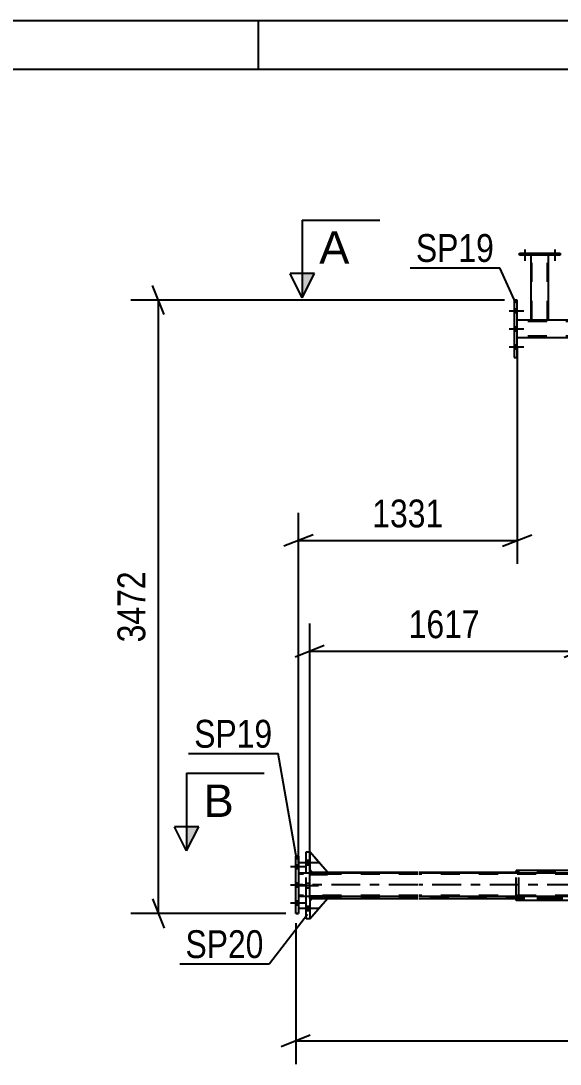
# Model space of a CAD drawing. Header units: millimetres. Extents: x -787 to 402, y -866 to -25.
# Drawn here: x -42.2 to 13.3, y -132.5 to -25.1 of the extents above; entities that cross this region are included whole.
import ezdxf

# ---------------------------------------------------------------- set-up
doc = ezdxf.new("R2010")
doc.units = ezdxf.units.MM
doc.linetypes.add('DXK_LINE_DOT2', pattern=[3.9198, 1.9599, -1.9599])
doc.linetypes.add('DXK_LINE_DOT3', pattern=[5.9187, 2.979, -0.9799, 0.9799, -0.9799])
doc.styles.add('Arial', font='arial.ttf', dxfattribs={"height": 0.2})
doc.styles.add('Arial Narrow', font='ARIALN.TTF', dxfattribs={"height": 0.2})

# ---------------------------------------------------------------- blocks, each defined once
blk = doc.blocks.new('Unknown-569028579-1134')
at = {"color": 5, "linetype": 'Continuous'}
for p, q in [((402.24, -25.13), (-786.76, -25.13)), ((-17.76, -30.13), (-17.76, -25.13)), ((397.24, -30.13), (-781.76, -30.13))]:
    blk.add_line(p, q, dxfattribs=at)
blk = doc.blocks.new('Part-569028579-1555 - 1369')
at = {"color": 7, "linetype": 'DXK_LINE_DOT2'}
for p, q in [((-12.48, -117.55), (-10.66, -115.45)), ((-12.21, -115.45), (-12.48, -115.73)), ((-12.48, -115.73), (-12.48, -117.55)), ((-10.66, -115.45), (-12.21, -115.45))]:
    blk.add_line(p, q, dxfattribs=at)
blk = doc.blocks.new('Part-569028579-1631 - 1369')
at = {"color": 2, "linetype": 'Continuous'}
for p, q in [((-12.48, -112.73), (-12.21, -112.73)), ((-10.66, -112.73), (-1.35, -112.73)), ((-1.25, -112.73), (8.8, -112.73)), ((-12.48, -115.45), (-12.21, -115.45)), ((-10.66, -115.45), (-1.35, -115.45)), ((-1.25, -115.45), (8.8, -115.45))]:
    blk.add_line(p, q, dxfattribs=at)
at = {"color": 7, "linetype": 'DXK_LINE_DOT2'}
for p, q in [((-12.48, -115.45), (-12.48, -112.73)), ((-12.21, -112.73), (-10.66, -112.73)), ((251.98, -112.73), (8.8, -112.73)), ((-1.35, -112.84), (-12.48, -112.84)), ((280.15, -112.84), (-1.25, -112.84)), ((-1.35, -115.35), (-12.48, -115.35)), ((-12.21, -115.45), (-10.66, -115.45)), ((280.15, -115.35), (-1.25, -115.35)), ((280.15, -115.46), (8.8, -115.45)), ((251.98, -115.46), (8.8, -115.45))]:
    blk.add_line(p, q, dxfattribs=at)
blk = doc.blocks.new('Part-569028579-1752 - 1369')
at = {"color": 2, "linetype": 'Continuous'}
for p, q in [((-12.48, -117.55), (-10.66, -115.45)), ((-12.21, -115.45), (-12.48, -115.73)), ((-10.66, -115.45), (-12.21, -115.45))]:
    blk.add_line(p, q, dxfattribs=at)
at = {"color": 7, "linetype": 'DXK_LINE_DOT2'}
blk.add_line((-12.48, -115.73), (-12.48, -117.55), dxfattribs=at)
blk = doc.blocks.new('Part-569028579-1534 - 1369')
at = {"color": 2, "linetype": 'Continuous'}
for p, q in [((8.88, -53.86), (8.58, -53.86)), ((8.58, -53.86), (8.58, -59.77)), ((8.88, -59.77), (8.88, -53.86)), ((8.58, -59.77), (8.88, -59.77))]:
    blk.add_line(p, q, dxfattribs=at)
blk = doc.blocks.new('Part-569028579-1615 - 1369')
at = {"color": 2, "linetype": 'Continuous'}
for p, q in [((10.3, -55.91), (8.88, -55.91)), ((17.9, -55.91), (12.11, -55.91)), ((33.54, -57.73), (8.88, -57.73))]:
    blk.add_line(p, q, dxfattribs=at)
at = {"color": 7, "linetype": 'DXK_LINE_DOT2'}
for p, q in [((8.88, -57.73), (8.88, -55.91)), ((302.02, -56.05), (8.88, -56.05)), ((12.11, -55.91), (10.3, -55.91)), ((302.02, -57.58), (8.88, -57.58))]:
    blk.add_line(p, q, dxfattribs=at)
blk = doc.blocks.new('Part-569028579-1630 - 1369')
at = {"color": 2, "linetype": 'Continuous'}
for p, q in [((-1.35, -112.83), (-13.63, -112.83)), ((281.3, -112.83), (-1.25, -112.83)), ((-1.35, -115.23), (-13.63, -115.23)), ((281.3, -115.23), (-1.25, -115.23))]:
    blk.add_line(p, q, dxfattribs=at)
at = {"color": 7, "linetype": 'DXK_LINE_DOT2'}
for p, q in [((-13.63, -112.83), (-13.63, -115.23)), ((-1.35, -112.94), (-13.63, -112.94)), ((281.3, -112.94), (-1.25, -112.94)), ((-1.35, -115.12), (-13.63, -115.12)), ((281.3, -115.12), (-1.25, -115.12))]:
    blk.add_line(p, q, dxfattribs=at)
at = {"color": 7, "linetype": 'DXK_LINE_DOT3'}
for p, q in [((-1.35, -114.03), (-13.63, -114.03)), ((281.3, -114.03), (-1.25, -114.03))]:
    blk.add_line(p, q, dxfattribs=at)
blk = doc.blocks.new('Part-569028579-1646 - 1369')
at = {"color": 7, "linetype": 'DXK_LINE_DOT2'}
for p, q in [((-10.66, -112.73), (-12.48, -110.64)), ((-12.48, -110.64), (-12.48, -112.45)), ((-12.48, -112.45), (-12.21, -112.73)), ((-12.21, -112.73), (-10.66, -112.73))]:
    blk.add_line(p, q, dxfattribs=at)
blk = doc.blocks.new('Bolt-569028579-1719 - 1369')
at = {"linetype": 'Continuous'}
for points in [[(9.79, -49.04), (9.53, -49.04), (9.53, -49.25), (9.79, -49.25)], [(9.79, -49.04), (9.53, -49.04), (9.53, -49.25), (9.79, -49.25)], [(12.88, -49.04), (12.62, -49.04), (12.62, -49.25), (12.88, -49.25)], [(12.88, -49.04), (12.62, -49.04), (12.62, -49.25), (12.88, -49.25)]]:
    blk.add_hatch(color=1, dxfattribs=at).paths.add_polyline_path(points)
at = {"color": 1, "linetype": 'Continuous'}
for p, q in [((9.53, -49.04), (9.53, -49.25)), ((9.53, -49.04), (9.53, -49.25)), ((9.66, -48.67), (9.66, -49.82)), ((9.66, -48.67), (9.66, -49.82)), ((9.79, -49.04), (9.79, -49.25)), ((9.79, -49.04), (9.79, -49.25)), ((12.62, -49.04), (12.62, -49.25)), ((12.62, -49.04), (12.62, -49.25)), ((12.75, -48.67), (12.75, -49.82)), ((12.75, -48.67), (12.75, -49.82)), ((12.88, -49.04), (12.88, -49.25)), ((12.88, -49.04), (12.88, -49.25))]:
    blk.add_line(p, q, dxfattribs=at)
blk = doc.blocks.new('Bolt-569028579-1720 - 1369')
at = {"linetype": 'Continuous'}
for points in [[(8.58, -54.75), (8.58, -55.15), (8.88, -55.15), (8.88, -54.75)], [(8.58, -54.75), (8.58, -55.15), (8.88, -55.15), (8.88, -54.75)], [(8.58, -54.75), (8.58, -55.15), (8.88, -55.15), (8.88, -54.75)], [(8.58, -56.62), (8.58, -57.02), (8.88, -57.02), (8.88, -56.62)], [(8.58, -56.62), (8.58, -57.02), (8.88, -57.02), (8.88, -56.62)], [(8.58, -58.48), (8.58, -58.88), (8.88, -58.88), (8.88, -58.48)], [(8.58, -58.48), (8.58, -58.88), (8.88, -58.88), (8.88, -58.48)], [(8.58, -58.48), (8.58, -58.88), (8.88, -58.88), (8.88, -58.48)]]:
    blk.add_hatch(color=1, dxfattribs=at).paths.add_polyline_path(points)
at = {"color": 1, "linetype": 'Continuous'}
for p, q in [((8.06, -54.95), (9.57, -54.95)), ((8.06, -54.95), (9.57, -54.95)), ((8.06, -54.95), (9.57, -54.95)), ((8.58, -54.75), (8.88, -54.75)), ((8.58, -54.75), (8.88, -54.75)), ((8.58, -54.75), (8.88, -54.75)), ((8.58, -55.15), (8.88, -55.15)), ((8.58, -55.15), (8.88, -55.15)), ((8.58, -55.15), (8.88, -55.15)), ((8.06, -56.82), (9.57, -56.82)), ((8.06, -56.82), (9.57, -56.82)), ((8.58, -56.62), (8.88, -56.62)), ((8.58, -56.62), (8.88, -56.62)), ((8.58, -57.02), (8.88, -57.02)), ((8.58, -57.02), (8.88, -57.02)), ((8.06, -58.68), (9.57, -58.68)), ((8.06, -58.68), (9.57, -58.68)), ((8.06, -58.68), (9.57, -58.68)), ((8.58, -58.48), (8.88, -58.48)), ((8.58, -58.48), (8.88, -58.48)), ((8.58, -58.48), (8.88, -58.48)), ((8.58, -58.88), (8.88, -58.88)), ((8.58, -58.88), (8.88, -58.88)), ((8.58, -58.88), (8.88, -58.88))]:
    blk.add_line(p, q, dxfattribs=at)
blk = doc.blocks.new('Part-569028579-1758 - 1369')
at = {"color": 2, "linetype": 'Continuous'}
for p, q in [((-10.66, -112.73), (-12.48, -110.64)), ((-12.48, -112.45), (-12.21, -112.73)), ((-12.21, -112.73), (-10.66, -112.73))]:
    blk.add_line(p, q, dxfattribs=at)
at = {"color": 7, "linetype": 'DXK_LINE_DOT2'}
blk.add_line((-12.48, -110.64), (-12.48, -112.45), dxfattribs=at)
blk = doc.blocks.new('Part-569028579-1764 - 1369')
at = {"color": 7, "linetype": 'DXK_LINE_DOT2'}
for p, q in [((-12.48, -112.84), (-10.66, -112.84)), ((-12.48, -112.98), (-12.48, -112.84)), ((-10.66, -112.98), (-12.48, -112.98)), ((-12.21, -112.98), (-12.21, -112.84)), ((-10.66, -112.84), (-10.66, -112.98))]:
    blk.add_line(p, q, dxfattribs=at)
blk = doc.blocks.new('Part-569028579-1767 - 1369')
at = {"color": 7, "linetype": 'DXK_LINE_DOT2'}
for p, q in [((-12.48, -115.2), (-10.66, -115.2)), ((-12.48, -115.23), (-12.48, -115.2)), ((-12.21, -115.35), (-12.21, -115.2)), ((-10.66, -115.23), (-10.66, -115.2))]:
    blk.add_line(p, q, dxfattribs=at)
at = {"color": 2, "linetype": 'Continuous'}
for p, q in [((-12.48, -115.35), (-12.48, -115.23)), ((-10.66, -115.35), (-12.48, -115.35)), ((-10.66, -115.35), (-10.66, -115.23))]:
    blk.add_line(p, q, dxfattribs=at)
blk = doc.blocks.new('Bolt-569028579-13456 - 1369')
at = {"linetype": 'Continuous'}
for points in [[(-13.92, -111.96), (-13.92, -112.36), (-13.63, -112.36), (-13.63, -111.96)], [(-13.92, -111.96), (-13.92, -112.36), (-13.63, -112.36), (-13.63, -111.96)], [(-13.92, -111.96), (-13.92, -112.36), (-13.63, -112.36), (-13.63, -111.96)], [(-13.92, -113.83), (-13.92, -114.23), (-13.63, -114.23), (-13.63, -113.83)], [(-13.92, -113.83), (-13.92, -114.23), (-13.63, -114.23), (-13.63, -113.83)], [(-13.92, -115.69), (-13.92, -116.09), (-13.63, -116.09), (-13.63, -115.69)], [(-13.92, -115.69), (-13.92, -116.09), (-13.63, -116.09), (-13.63, -115.69)], [(-13.92, -115.69), (-13.92, -116.09), (-13.63, -116.09), (-13.63, -115.69)]]:
    blk.add_hatch(color=1, dxfattribs=at).paths.add_polyline_path(points)
at = {"color": 1, "linetype": 'Continuous'}
for p, q in [((-14.44, -112.16), (-12.94, -112.16)), ((-14.44, -112.16), (-12.94, -112.16)), ((-14.44, -112.16), (-12.94, -112.16)), ((-13.92, -111.96), (-13.63, -111.96)), ((-13.92, -111.96), (-13.63, -111.96)), ((-13.92, -111.96), (-13.63, -111.96)), ((-13.92, -112.36), (-13.63, -112.36)), ((-13.92, -112.36), (-13.63, -112.36)), ((-13.92, -112.36), (-13.63, -112.36)), ((-14.44, -114.03), (-12.94, -114.03)), ((-14.44, -114.03), (-12.94, -114.03)), ((-13.92, -113.83), (-13.63, -113.83)), ((-13.92, -113.83), (-13.63, -113.83)), ((-13.92, -114.23), (-13.63, -114.23)), ((-13.92, -114.23), (-13.63, -114.23)), ((-14.44, -115.89), (-12.94, -115.89)), ((-14.44, -115.89), (-12.94, -115.89)), ((-14.44, -115.89), (-12.94, -115.89)), ((-13.92, -115.69), (-13.63, -115.69)), ((-13.92, -115.69), (-13.63, -115.69)), ((-13.92, -115.69), (-13.63, -115.69)), ((-13.92, -116.09), (-13.63, -116.09)), ((-13.92, -116.09), (-13.63, -116.09)), ((-13.92, -116.09), (-13.63, -116.09))]:
    blk.add_line(p, q, dxfattribs=at)
blk = doc.blocks.new('Part-569028579-1770 - 1369')
at = {"color": 7, "linetype": 'DXK_LINE_DOT2'}
for p, q in [((-10.66, -112.84), (-12.48, -112.84)), ((-12.48, -112.84), (-12.48, -112.98)), ((-12.48, -112.98), (-10.66, -112.98)), ((-12.21, -112.98), (-12.21, -112.84)), ((-10.66, -112.98), (-10.66, -112.84))]:
    blk.add_line(p, q, dxfattribs=at)
blk = doc.blocks.new('Part-569028579-1773 - 1369')
at = {"color": 7, "linetype": 'DXK_LINE_DOT2'}
for p, q in [((-10.66, -115.2), (-12.48, -115.2)), ((-12.48, -115.2), (-12.48, -115.35)), ((-12.48, -115.35), (-10.66, -115.35)), ((-12.21, -115.35), (-12.21, -115.2)), ((-10.66, -115.35), (-10.66, -115.2))]:
    blk.add_line(p, q, dxfattribs=at)
blk = doc.blocks.new('Part-569028579-1896 - 1369')
at = {"color": 2, "linetype": 'Continuous'}
for p, q in [((-12.84, -110.64), (-12.48, -110.64)), ((-12.84, -112.83), (-12.84, -110.64)), ((-12.48, -112.83), (-12.48, -110.64)), ((-12.84, -117.55), (-12.84, -115.23)), ((-12.48, -115.23), (-12.48, -117.55)), ((-12.48, -117.55), (-12.84, -117.55))]:
    blk.add_line(p, q, dxfattribs=at)
at = {"color": 7, "linetype": 'DXK_LINE_DOT2'}
for p, q in [((-12.84, -115.23), (-12.84, -112.83)), ((-12.48, -115.23), (-12.48, -112.83))]:
    blk.add_line(p, q, dxfattribs=at)
blk = doc.blocks.new('Part-569028579-13438 - 1369')
at = {"color": 2, "linetype": 'Continuous'}
for p, q in [((9.11, -49.25), (9.11, -49.04)), ((9.11, -49.04), (13.3, -49.04)), ((13.3, -49.25), (9.11, -49.25)), ((13.3, -49.04), (13.3, -49.25))]:
    blk.add_line(p, q, dxfattribs=at)
blk = doc.blocks.new('Part-569028579-1868 - 1369')
at = {"color": 2, "linetype": 'Continuous'}
for p, q in [((-13.92, -116.98), (-13.92, -111.07)), ((-13.63, -111.07), (-13.92, -111.07)), ((-13.63, -111.07), (-13.63, -116.98)), ((-13.92, -116.98), (-13.63, -116.98))]:
    blk.add_line(p, q, dxfattribs=at)
at = {"color": 7, "linetype": 'DXK_LINE_DOT2'}
for p, q in [((-13.92, -111.07), (-13.63, -111.07)), ((-13.63, -116.98), (-13.92, -116.98))]:
    blk.add_line(p, q, dxfattribs=at)
blk = doc.blocks.new('Part-569028579-13378 - 1369')
at = {"color": 2, "linetype": 'Continuous'}
for p, q in [((9.05, -112.55), (8.8, -112.55)), ((8.8, -112.83), (8.8, -112.55)), ((19.19, -112.55), (18.94, -112.55)), ((19.19, -112.73), (19.19, -112.55)), ((8.8, -115.64), (8.8, -115.23)), ((9.05, -115.64), (8.8, -115.64)), ((19.19, -115.64), (18.94, -115.64)), ((19.19, -115.64), (19.19, -115.45))]:
    blk.add_line(p, q, dxfattribs=at)
at = {"color": 7, "linetype": 'DXK_LINE_DOT2'}
for p, q in [((18.94, -112.55), (9.05, -112.55)), ((19.19, -115.45), (19.19, -112.73)), ((8.8, -115.23), (8.8, -112.83)), ((18.94, -115.64), (9.05, -115.64))]:
    blk.add_line(p, q, dxfattribs=at)
blk = doc.blocks.new('Part-569028579-13367 - 1369')
at = {"color": 2, "linetype": 'Continuous'}
for p, q in [((13.59, -112.55), (9.05, -112.55)), ((9.05, -112.83), (9.05, -112.55)), ((18.94, -112.55), (15.53, -112.55)), ((18.94, -112.83), (18.94, -112.55)), ((9.05, -115.64), (9.05, -115.23)), ((18.94, -115.64), (9.05, -115.64)), ((18.94, -115.64), (18.94, -115.23))]:
    blk.add_line(p, q, dxfattribs=at)
at = {"color": 7, "linetype": 'DXK_LINE_DOT2'}
for p, q in [((15.53, -112.55), (13.59, -112.55)), ((9.05, -115.23), (9.05, -112.83)), ((18.94, -115.23), (18.94, -112.83))]:
    blk.add_line(p, q, dxfattribs=at)
blk = doc.blocks.new('Part-569028579-13437 - 1369')
at = {"color": 2, "linetype": 'Continuous'}
for p, q in [((10.3, -49.25), (10.3, -55.91)), ((12.11, -55.91), (12.11, -49.25)), ((11.9, -55.91), (10.3, -55.91)), ((12.1, -55.91), (11.9, -55.91)), ((12.1, -55.91), (12.11, -55.91))]:
    blk.add_line(p, q, dxfattribs=at)
at = {"color": 7, "linetype": 'DXK_LINE_DOT2'}
for p, q in [((12.11, -49.25), (10.3, -49.25)), ((10.4, -55.91), (10.4, -49.25)), ((12, -55.91), (12, -49.25)), ((10.3, -55.91), (10.31, -55.91)), ((10.4, -55.91), (10.41, -55.91)), ((11.9, -55.91), (12.05, -55.91))]:
    blk.add_line(p, q, dxfattribs=at)
blk = doc.blocks.new('Bolt-569028579-13457 - 1369')
at = {"linetype": 'Continuous'}
for points in [[(-12.84, -111.49), (-12.84, -111.96), (-12.48, -111.96), (-12.48, -111.49)], [(-12.84, -111.49), (-12.84, -111.96), (-12.48, -111.96), (-12.48, -111.49)], [(-12.84, -111.49), (-12.84, -111.96), (-12.48, -111.96), (-12.48, -111.49)], [(-12.84, -116.22), (-12.84, -116.69), (-12.48, -116.69), (-12.48, -116.22)], [(-12.84, -116.22), (-12.84, -116.69), (-12.48, -116.69), (-12.48, -116.22)], [(-12.84, -116.22), (-12.84, -116.69), (-12.48, -116.69), (-12.48, -116.22)]]:
    blk.add_hatch(color=1, dxfattribs=at).paths.add_polyline_path(points)
at = {"color": 1, "linetype": 'Continuous'}
for p, q in [((-12.84, -111.49), (-12.48, -111.49)), ((-12.84, -111.49), (-12.48, -111.49)), ((-12.84, -111.49), (-12.48, -111.49)), ((-13.48, -111.73), (-11.57, -111.73)), ((-13.48, -111.73), (-11.57, -111.73)), ((-13.48, -111.73), (-11.57, -111.73)), ((-12.84, -111.96), (-12.48, -111.96)), ((-12.84, -111.96), (-12.48, -111.96)), ((-12.84, -111.96), (-12.48, -111.96)), ((-13.48, -116.45), (-11.57, -116.45)), ((-13.48, -116.45), (-11.57, -116.45)), ((-13.48, -116.45), (-11.57, -116.45)), ((-12.84, -116.22), (-12.48, -116.22)), ((-12.84, -116.22), (-12.48, -116.22)), ((-12.84, -116.22), (-12.48, -116.22)), ((-12.84, -116.69), (-12.48, -116.69)), ((-12.84, -116.69), (-12.48, -116.69)), ((-12.84, -116.69), (-12.48, -116.69))]:
    blk.add_line(p, q, dxfattribs=at)
at = {"color": 1, "linetype": 'DXK_LINE_DOT2'}
for p, q in [((-13.48, -114.09), (-11.57, -114.09)), ((-13.48, -114.09), (-11.57, -114.09)), ((-12.84, -113.85), (-12.48, -113.85)), ((-12.84, -113.85), (-12.48, -113.85)), ((-12.84, -114.33), (-12.48, -114.33)), ((-12.84, -114.33), (-12.48, -114.33))]:
    blk.add_line(p, q, dxfattribs=at)
blk = doc.blocks.new('StraightDimension-569028579-65275 - 1369')
at = {"color": 7, "linetype": 'Continuous'}
for p, q in [((-13.92, -117.98), (-13.92, -132.49)), ((-12.42, -129.49), (-15.42, -130.69)), ((-13.92, -130.09), (302.31, -130.09))]:
    blk.add_line(p, q, dxfattribs=at)
blk = doc.blocks.new('StraightDimension-569028579-2147 - 1369')
at = {"color": 7, "linetype": 'Continuous'}
for p, q in [((8.88, -58.73), (8.88, -81)), ((-13.63, -111.83), (-13.63, -75.75)), ((-12.13, -78), (-15.13, -79.2)), ((7.38, -79.2), (10.38, -78)), ((-13.63, -78.6), (8.88, -78.6))]:
    blk.add_line(p, q, dxfattribs=at)
at = {"color": 0}
blk.add_wipeout([(1.88, -77.85), (1.88, -73.65), (-6.63, -73.65), (-6.63, -77.85)], dxfattribs=at)
at = {"color": 3, "style": 'Arial Narrow'}
blk.add_text('1331', height=2.863, dxfattribs=at).set_placement((-6.03, -77.25))
blk = doc.blocks.new('StraightDimension-569028579-33118 - 1369')
at = {"color": 7, "linetype": 'Continuous'}
for p, q in [((-27.46, -55.36), (-28.66, -52.36)), ((7.58, -53.86), (-30.91, -53.86)), ((-28.06, -116.98), (-28.06, -53.86)), ((-28.66, -115.48), (-27.46, -118.48)), ((-14.92, -116.98), (-30.91, -116.98))]:
    blk.add_line(p, q, dxfattribs=at)
at = {"color": 0}
blk.add_wipeout([(-28.81, -81.17), (-33.01, -81.17), (-33.01, -89.68), (-28.81, -89.68)], dxfattribs=at)
at = {"color": 3, "style": 'Arial Narrow'}
blk.add_text('3472', height=2.863, rotation=90.0002, dxfattribs=at).set_placement((-29.41, -89.08))
blk = doc.blocks.new('StraightDimension-569028579-2168 - 1369')
at = {"color": 7, "linetype": 'Continuous'}
for p, q in [((15.23, -58.73), (15.23, -92.4)), ((-12.48, -114.45), (-12.48, -87.15)), ((-10.98, -89.4), (-13.98, -90.6)), ((-12.48, -90), (15.23, -90)), ((13.73, -90.6), (16.73, -89.4))]:
    blk.add_line(p, q, dxfattribs=at)
at = {"color": 0}
blk.add_wipeout([(5.63, -89.25), (5.63, -85.05), (-2.88, -85.05), (-2.88, -89.25)], dxfattribs=at)
at = {"color": 3, "style": 'Arial Narrow'}
blk.add_text('1617', height=2.863, dxfattribs=at).set_placement((-2.28, -88.65))
blk = doc.blocks.new('Mark-569028579-1530 - 1369')
at = {"color": 30, "linetype": 'Continuous'}
for p in [(-2.14, -50.53), (8.75, -54.17)]:
    blk.add_line(p, (7.1, -50.53), dxfattribs=at)
at = {"color": 0}
blk.add_wipeout([(6.5, -49.93), (6.5, -46.93), (-1.54, -46.93), (-1.54, -49.93)], dxfattribs=at)
blk.add_wipeout([(6.5, -49.93), (6.5, -46.93), (-1.54, -46.93), (-1.54, -49.93)], dxfattribs=at)
at = {"color": 3, "style": 'Arial Narrow'}
blk.add_text('SP19', height=2.863, dxfattribs=at).set_placement((-1.54, -49.93))
blk = doc.blocks.new('Mark-569028579-1864 - 1369')
at = {"color": 30, "linetype": 'Continuous'}
for p in [(-24.97, -100.52), (-13.79, -111.45)]:
    blk.add_line(p, (-15.73, -100.52), dxfattribs=at)
at = {"color": 0}
blk.add_wipeout([(-16.33, -99.92), (-16.33, -96.92), (-24.37, -96.92), (-24.37, -99.92)], dxfattribs=at)
blk.add_wipeout([(-16.33, -99.92), (-16.33, -96.92), (-24.37, -96.92), (-24.37, -99.92)], dxfattribs=at)
at = {"color": 3, "style": 'Arial Narrow'}
blk.add_text('SP19', height=2.863, dxfattribs=at).set_placement((-24.37, -99.92))
blk = doc.blocks.new('Mark-569028579-1892 - 1369')
at = {"color": 30, "linetype": 'Continuous'}
for p in [(-12.69, -117.09), (-25.87, -122.17)]:
    blk.add_line(p, (-16.63, -122.17), dxfattribs=at)
at = {"color": 0}
blk.add_wipeout([(-17.23, -121.57), (-17.23, -118.57), (-25.27, -118.57), (-25.27, -121.57)], dxfattribs=at)
blk.add_wipeout([(-17.23, -121.57), (-17.23, -118.57), (-25.27, -118.57), (-25.27, -121.57)], dxfattribs=at)
at = {"color": 3, "style": 'Arial Narrow'}
blk.add_text('SP20', height=2.863, dxfattribs=at).set_placement((-25.27, -121.57))
blk = doc.blocks.new('SectionMark-569028579-2222 - 1369')
at = {"linetype": 'Continuous'}
blk.add_hatch(color=6, dxfattribs=at).paths.add_polyline_path([(-13.25, -51.12), (-12, -51.12), (-13.25, -53.62)])
at = {"color": 6, "linetype": 'Continuous'}
for p, q in [((-13.25, -45.62), (-5.25, -45.62)), ((-13.25, -45.62), (-13.25, -53.62)), ((-13.25, -53.62), (-14.5, -51.12)), ((-12, -51.12), (-14.5, -51.12)), ((-13.25, -53.62), (-12, -51.12))]:
    blk.add_line(p, q, dxfattribs=at)
at = {"color": 0, "linetype": 'Continuous'}
blk.add_wipeout([(-8.39, -50.12), (-8.39, -46.62), (-11.5, -46.62), (-11.5, -50.12)], dxfattribs=at)
at = {"color": 3, "linetype": 'Continuous', "style": 'Arial'}
blk.add_text('A', height=3.34, dxfattribs=at).set_placement((-11.5, -50.12))
blk = doc.blocks.new('SectionMark-569028579-68225 - 1369')
at = {"linetype": 'Continuous'}
blk.add_hatch(color=6, dxfattribs=at).paths.add_polyline_path([(-25.16, -108.05), (-23.91, -108.05), (-25.16, -110.55)])
at = {"color": 6, "linetype": 'Continuous'}
for p, q in [((-25.16, -102.55), (-17.16, -102.55)), ((-25.16, -102.55), (-25.16, -110.55)), ((-25.16, -110.55), (-26.41, -108.05)), ((-23.91, -108.05), (-26.41, -108.05)), ((-25.16, -110.55), (-23.91, -108.05))]:
    blk.add_line(p, q, dxfattribs=at)
at = {"color": 0, "linetype": 'Continuous'}
blk.add_wipeout([(-20.3, -107.05), (-20.3, -103.55), (-23.41, -103.55), (-23.41, -107.05)], dxfattribs=at)
at = {"color": 3, "linetype": 'Continuous', "style": 'Arial'}
blk.add_text('B', height=3.34, dxfattribs=at).set_placement((-23.41, -107.05))

msp = doc.modelspace()

# ---------------------------------------------------------------- block references
for name in ['Unknown-569028579-1134', 'Part-569028579-13438 - 1369', 'Bolt-569028579-1719 - 1369', 'Part-569028579-13437 - 1369', 'Part-569028579-1534 - 1369', 'Bolt-569028579-1720 - 1369', 'Part-569028579-1615 - 1369', 'Part-569028579-1868 - 1369', 'Bolt-569028579-13457 - 1369', 'Part-569028579-1896 - 1369', 'Part-569028579-1646 - 1369', 'Part-569028579-1758 - 1369', 'Bolt-569028579-13456 - 1369', 'Part-569028579-1631 - 1369', 'Part-569028579-13378 - 1369', 'Part-569028579-13367 - 1369', 'Part-569028579-1630 - 1369', 'Part-569028579-1764 - 1369', 'Part-569028579-1770 - 1369', 'Part-569028579-1767 - 1369', 'Part-569028579-1773 - 1369', 'Part-569028579-1555 - 1369', 'Part-569028579-1752 - 1369']:
    msp.add_blockref(name, (0, 0))

# ---------------------------------------------------------------- next in the draw order: block references
msp.add_blockref('StraightDimension-569028579-65275 - 1369', (0, 0))

# ---------------------------------------------------------------- next in the draw order: block references
msp.add_blockref('StraightDimension-569028579-2147 - 1369', (0, 0))

# ---------------------------------------------------------------- next in the draw order: block references
msp.add_blockref('StraightDimension-569028579-33118 - 1369', (0, 0))

# ---------------------------------------------------------------- next in the draw order: block references
for name in ['Mark-569028579-1530 - 1369', 'StraightDimension-569028579-2168 - 1369', 'Mark-569028579-1892 - 1369']:
    msp.add_blockref(name, (0, 0))

# ---------------------------------------------------------------- next in the draw order: block references
for name in ['SectionMark-569028579-2222 - 1369', 'Mark-569028579-1864 - 1369']:
    msp.add_blockref(name, (0, 0))

# ---------------------------------------------------------------- next in the draw order: block references
msp.add_blockref('SectionMark-569028579-68225 - 1369', (0, 0))

doc.saveas('drawing.dxf')
